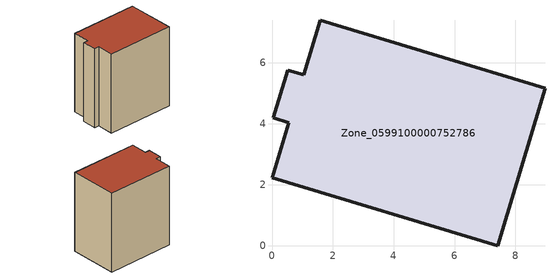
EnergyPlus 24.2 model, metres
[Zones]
Zone_0599100000752786
 floor ground (C_G): 0.56,4.03 0.04,4.2 0.52,5.76 1.04,5.6 1.59,7.39 8.97,5.17 7.41,0 0,2.23 z3.62
 wall outside (C_F): 1.04,5.6 0.52,5.76 0.04,4.2 0.56,4.03 0,2.23 7.41,0 8.97,5.17 1.59,7.39 1.04,5.6 z3.62:12.77
 roof outside (C_R): 0.56,4.03 0,2.23 7.41,0 8.97,5.17 1.59,7.39 1.04,5.6 0.52,5.76 0.04,4.2 z12.77
[BUILDING]
Pand.0599100000752786: North Axis=0; Terrain=City; Loads Convergence Tolerance Value=0.04; Temperature Convergence Tolerance Value=0.4; Solar Distribution=FullExterior; Maximum Number of Warmup Days=25; Minimum Number of Warmup Days=1
[Site:Location]
Rotterdam.The.Hague.AP_ZH_NLD Design_Conditions: Latitude=51.96; Longitude=4.45; Time Zone=1; Elevation=-4.5
[SITE:GROUNDTEMPERATURE:BUILDINGSURFACE]
18, 18, 18, 18, 18, 18, 18, 18, 18, 18, 18, 18
[MATERIAL] Thermal Absorptance=0.9; Solar Absorptance=0.7; Visible Absorptance=0.7
Name | Roughness | Thickness | Conductivity | Density | Specific Heat
G.TI.2006-2014 | MediumSmooth | 0.15 | 0.06 | 540 | 1210
F.TI.2006-2014 | Rough | 0.3 | 0.12 | 1920 | 840
R.TI.2006-2014 | MediumRough | 0.2 | 0.08 | 1500 | 1000
[CONSTRUCTION]
C_G: G.TI.2006-2014
C_F: F.TI.2006-2014
C_R: R.TI.2006-2014
[ZONE]
Zone_0599100000752786: Type=1; Multiplier=1; Ceiling Height=Autocalculate; Volume=Autocalculate; Floor Area=autocalculate; Part of Total Floor Area=Yes
[ZONEINFILTRATION:DESIGNFLOWRATE]
Infil_Zone_0599100000752786: Zone or ZoneList or Space or SpaceList=Zone_0599100000752786; Schedule=AlwaysOn; Design Flow Rate Calculation Method=Flow/Area; Flow Rate per Floor Area=0.0015; Constant Term Coefficient=1; Temperature Term Coefficient=0; Velocity Term Coefficient=0; Velocity Squared Term Coefficient=0
[HVACTEMPLATE:ZONE:IDEALLOADSAIRSYSTEM]
Zone_0599100000752786: Maximum Heating Supply Air Temperature=50; Minimum Cooling Supply Air Temperature=13; Maximum Heating Supply Air Humidity Ratio=0.0156; Minimum Cooling Supply Air Humidity Ratio=0.0077; Heating Limit=NoLimit; Cooling Limit=NoLimit; Dehumidification Control Type=ConstantSensibleHeatRatio; Cooling Sensible Heat Ratio=0.7; Dehumidification Setpoint=60; Humidification Control Type=None; Humidification Setpoint=30; Outdoor Air Method=None; Outdoor Air Flow Rate per Person=0.00944; Outdoor Air Flow Rate per Zone Floor Area=0; Outdoor Air Flow Rate per Zone=0; Demand Controlled Ventilation Type=None; Outdoor Air Economizer Type=NoEconomizer; Heat Recovery Type=None; Sensible Heat Recovery Effectiveness=0.7; Latent Heat Recovery Effectiveness=0.65
[ZONECONTROL:THERMOSTAT]
ThermostatControl_Zone_0599100000752786: Zone or ZoneList=Zone_0599100000752786; Control Type Schedule=DualSetpointControlType; Control 1=Thermostat_Zone_0599100000752786; Temperature Difference Between Cutout And Setpoint=0
[THERMOSTATSETPOINT:DUALSETPOINT]
Thermostat_Zone_0599100000752786: Heating Setpoint Temperature Schedule=HeatingSetpoint_Zone_0599100000752786; Cooling Setpoint Temperature Schedule=CoolingSetpoint_Zone_0599100000752786
[SCHEDULE:COMPACT]
HeatingSetpoint_Zone_0599100000752786: Through: 12/31, For: AllDays, Until: 24:00, 21
CoolingSetpoint_Zone_0599100000752786: Through: 12/31, For: AllDays, Until: 24:00, 24
DualSetpointControlType: Through: 12/31, For: AllDays, Until: 24:00, 4
AlwaysOn: Through: 12/31, For: AllDays, Until: 24:00, 1
